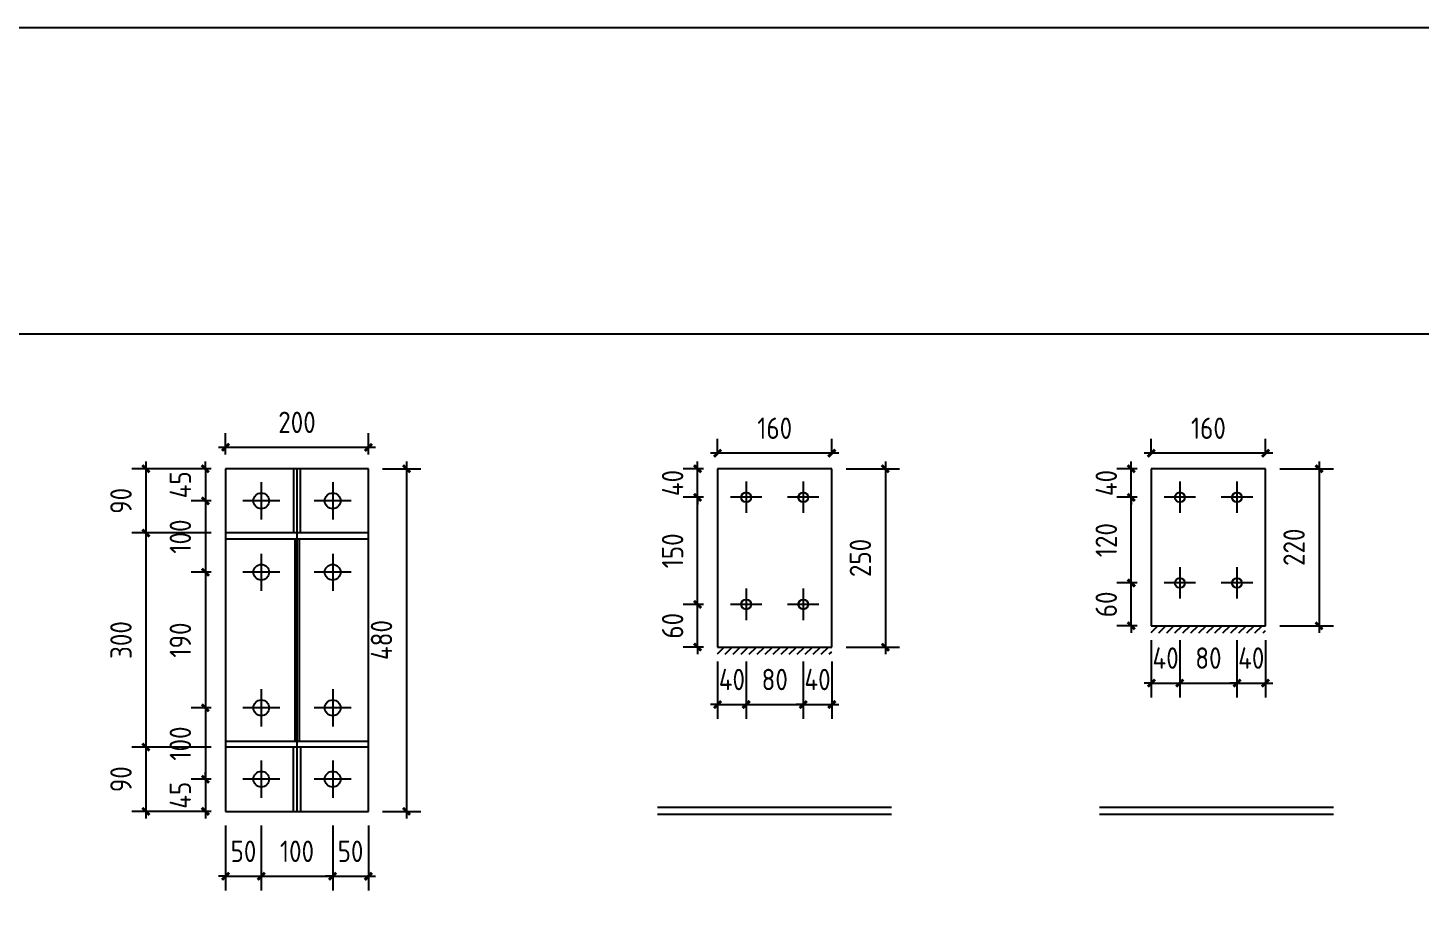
# Model space of a CAD drawing. Extents: x 533809 to 747315, y -17138 to 180511.
# Drawn here: x 567511 to 569461, y 174212 to 175441 of the extents above; entities that cross this region are included whole.
import ezdxf

# ---------------------------------------------------------------- set-up
doc = ezdxf.new("R2010")
doc.units = 0
doc.header["$LTSCALE"] = 1000
doc.header["$MEASUREMENT"] = 0
doc.styles.get("Standard").update_dxf_attribs({"font": 'gbenor.shx', "bigfont": 'gbcbig.shx'})
doc.dimstyles.get("Standard").update_dxf_attribs({"dimscale": 100, "dimtxt": 3.5, "dimasz": 1, "dimexe": 2.5, "dimexo": 3, "dimgap": 1.5, "dimtad": 1, "dimdec": 0, "dimzin": 0, "dimdsep": 46, "dimtxsty": 'Standard', "dimblk": 'ARCHTICK', "dimcen": 0.09, "dimadec": 0, "dimazin": 0, "dimtfac": 1, "dimtdec": 0, "dimtix": 1, "dimtmove": 2, "dimatfit": 3, "dimfxl": 1, "dimtolj": 1, "dimtzin": 0, "dimarcsym": 0})

# ---------------------------------------------------------------- blocks, each defined once
blk = doc.blocks.new('_ArchTick')
at = {"color": 0, "linetype": 'ByBlock', "const_width": 0.4}
blk.add_lwpolyline([(-0.5, -0.5), (0.5, 0.5)], dxfattribs=at)
blk = doc.blocks.new('*D95')
at = {"color": 3, "lineweight": -2}
for p, q in [((567759.5, 174823.2), (567759.5, 174833.2)), ((567767.9, 174823.2), (567739.5, 174823.2)), ((567759.5, 174823.2), (567759.5, 174778.2)), ((567767.9, 174778.2), (567739.5, 174778.2)), ((567759.5, 174778.2), (567759.5, 174768.2))]:
    blk.add_line(p, q, dxfattribs=at)
at = {"layer": 'Defpoints', "color": 0}
for p in [(567787.9, 174823.2), (567759.5, 174778.2), (567787.9, 174778.2)]:
    blk.add_point(p, dxfattribs=at)
at = {"color": 3, "lineweight": -2, "xscale": 10, "yscale": 10, "zscale": 10}
for p, rotation in [((567759.5, 174823.2), 270), ((567759.5, 174778.2), 90)]:
    blk.add_blockref('_ArchTick', p, dxfattribs=dict(at, rotation=rotation))
at = {"color": 0, "insert": (567724.5, 174800.7), "char_height": 30, "attachment_point": 5, "rotation": 90}
blk.add_mtext('\\A1;45', dxfattribs=at)
blk = doc.blocks.new('*D73')
at = {"color": 3, "lineweight": -2}
for p, q in [((567767.9, 174778.2), (567739.5, 174778.2)), ((567759.5, 174788.2), (567759.5, 174668.2)), ((567767.9, 174678.2), (567739.5, 174678.2))]:
    blk.add_line(p, q, dxfattribs=at)
at = {"layer": 'Defpoints', "color": 0}
for p in [(567787.9, 174778.2), (567759.5, 174678.2), (567787.9, 174678.2)]:
    blk.add_point(p, dxfattribs=at)
at = {"color": 3, "lineweight": -2, "xscale": 10, "yscale": 10, "zscale": 10}
for p, rotation in [((567759.5, 174778.2), 90), ((567759.5, 174678.2), 270)]:
    blk.add_blockref('_ArchTick', p, dxfattribs=dict(at, rotation=rotation))
at = {"color": 0, "insert": (567724.5, 174728.2), "char_height": 30, "attachment_point": 5, "rotation": 90}
blk.add_mtext('\\A1;100', dxfattribs=at)
blk = doc.blocks.new('*D74')
at = {"color": 3, "lineweight": -2}
for p, q in [((567767.9, 174678.2), (567739.5, 174678.2)), ((567759.5, 174688.2), (567759.5, 174478.2)), ((567767.9, 174488.2), (567739.5, 174488.2))]:
    blk.add_line(p, q, dxfattribs=at)
at = {"layer": 'Defpoints', "color": 0}
for p in [(567787.9, 174678.2), (567759.5, 174488.2), (567787.9, 174488.2)]:
    blk.add_point(p, dxfattribs=at)
at = {"color": 3, "lineweight": -2, "xscale": 10, "yscale": 10, "zscale": 10}
for p, rotation in [((567759.5, 174678.2), 90), ((567759.5, 174488.2), 270)]:
    blk.add_blockref('_ArchTick', p, dxfattribs=dict(at, rotation=rotation))
at = {"color": 0, "insert": (567724.5, 174583.2), "char_height": 30, "attachment_point": 5, "rotation": 90}
blk.add_mtext('\\A1;190', dxfattribs=at)
blk = doc.blocks.new('*D75')
at = {"color": 3, "lineweight": -2}
for p, q in [((567767.9, 174488.2), (567739.5, 174488.2)), ((567759.5, 174498.2), (567759.5, 174378.2)), ((567767.9, 174388.2), (567739.5, 174388.2))]:
    blk.add_line(p, q, dxfattribs=at)
at = {"layer": 'Defpoints', "color": 0}
for p in [(567787.9, 174488.2), (567759.5, 174388.2), (567787.9, 174388.2)]:
    blk.add_point(p, dxfattribs=at)
at = {"color": 3, "lineweight": -2, "xscale": 10, "yscale": 10, "zscale": 10}
for p, rotation in [((567759.5, 174488.2), 90), ((567759.5, 174388.2), 270)]:
    blk.add_blockref('_ArchTick', p, dxfattribs=dict(at, rotation=rotation))
at = {"color": 0, "insert": (567724.5, 174438.2), "char_height": 30, "attachment_point": 5, "rotation": 90}
blk.add_mtext('\\A1;100', dxfattribs=at)
blk = doc.blocks.new('*D96')
at = {"color": 3, "lineweight": -2}
for p, q in [((567767.9, 174388.2), (567739.5, 174388.2)), ((567759.5, 174388.2), (567759.5, 174398.2)), ((567759.5, 174388.2), (567759.5, 174343.2)), ((567767.9, 174343.2), (567739.5, 174343.2)), ((567759.5, 174343.2), (567759.5, 174333.2))]:
    blk.add_line(p, q, dxfattribs=at)
at = {"layer": 'Defpoints', "color": 0}
for p in [(567787.9, 174388.2), (567759.5, 174343.2), (567787.9, 174343.2)]:
    blk.add_point(p, dxfattribs=at)
at = {"color": 3, "lineweight": -2, "xscale": 10, "yscale": 10, "zscale": 10}
for p, rotation in [((567759.5, 174388.2), 270), ((567759.5, 174343.2), 90)]:
    blk.add_blockref('_ArchTick', p, dxfattribs=dict(at, rotation=rotation))
at = {"color": 0, "insert": (567724.5, 174365.7), "char_height": 30, "attachment_point": 5, "rotation": 90}
blk.add_mtext('\\A1;45', dxfattribs=at)
blk = doc.blocks.new('*D76')
at = {"color": 3, "lineweight": -2}
for p, q in [((567787.9, 174323.2), (567787.9, 174232.2)), ((567837.9, 174323.2), (567837.9, 174232.2)), ((567787.9, 174252.2), (567777.9, 174252.2)), ((567787.9, 174252.2), (567837.9, 174252.2)), ((567837.9, 174252.2), (567847.9, 174252.2))]:
    blk.add_line(p, q, dxfattribs=at)
at = {"layer": 'Defpoints', "color": 0}
for p in [(567787.9, 174343.2), (567837.9, 174343.2), (567837.9, 174252.2)]:
    blk.add_point(p, dxfattribs=at)
at = {"color": 3, "lineweight": -2, "xscale": 10, "yscale": 10, "zscale": 10}
blk.add_blockref('_ArchTick', (567787.9, 174252.2), dxfattribs=at)
at = {"color": 3, "lineweight": -2, "xscale": 10, "yscale": 10, "zscale": 10, "rotation": 180}
blk.add_blockref('_ArchTick', (567837.9, 174252.2), dxfattribs=at)
at = {"color": 0, "insert": (567812.9, 174287.2), "char_height": 30, "attachment_point": 5}
blk.add_mtext('\\A1;50', dxfattribs=at)
blk = doc.blocks.new('*D77')
at = {"color": 3, "lineweight": -2}
for p, q in [((567837.9, 174323.2), (567837.9, 174232.2)), ((567937.9, 174323.2), (567937.9, 174232.2)), ((567827.9, 174252.2), (567947.9, 174252.2))]:
    blk.add_line(p, q, dxfattribs=at)
at = {"layer": 'Defpoints', "color": 0}
for p in [(567837.9, 174343.2), (567937.9, 174343.2), (567937.9, 174252.2)]:
    blk.add_point(p, dxfattribs=at)
at = {"color": 3, "lineweight": -2, "xscale": 10, "yscale": 10, "zscale": 10, "rotation": 180}
blk.add_blockref('_ArchTick', (567837.9, 174252.2), dxfattribs=at)
at = {"color": 3, "lineweight": -2, "xscale": 10, "yscale": 10, "zscale": 10}
blk.add_blockref('_ArchTick', (567937.9, 174252.2), dxfattribs=at)
at = {"color": 0, "insert": (567887.9, 174287.2), "char_height": 30, "attachment_point": 5}
blk.add_mtext('\\A1;100', dxfattribs=at)
blk = doc.blocks.new('*D97')
at = {"color": 3, "lineweight": -2}
for p, q in [((567937.9, 174323.2), (567937.9, 174232.2)), ((567987.9, 174323.2), (567987.9, 174232.2)), ((567937.9, 174252.2), (567927.9, 174252.2)), ((567937.9, 174252.2), (567987.9, 174252.2)), ((567987.9, 174252.2), (567997.9, 174252.2))]:
    blk.add_line(p, q, dxfattribs=at)
at = {"layer": 'Defpoints', "color": 0}
for p in [(567937.9, 174343.2), (567987.9, 174343.2), (567987.9, 174252.2)]:
    blk.add_point(p, dxfattribs=at)
at = {"color": 3, "lineweight": -2, "xscale": 10, "yscale": 10, "zscale": 10}
blk.add_blockref('_ArchTick', (567937.9, 174252.2), dxfattribs=at)
at = {"color": 3, "lineweight": -2, "xscale": 10, "yscale": 10, "zscale": 10, "rotation": 180}
blk.add_blockref('_ArchTick', (567987.9, 174252.2), dxfattribs=at)
at = {"color": 0, "insert": (567962.9, 174287.2), "char_height": 30, "attachment_point": 5}
blk.add_mtext('\\A1;50', dxfattribs=at)
blk = doc.blocks.new('*D98')
at = {"color": 3, "lineweight": -2}
for p, q in [((567676.3, 174833.2), (567676.3, 174723.2)), ((567767.9, 174823.2), (567656.3, 174823.2)), ((567767.9, 174733.2), (567656.3, 174733.2))]:
    blk.add_line(p, q, dxfattribs=at)
at = {"layer": 'Defpoints', "color": 0}
for p in [(567787.9, 174823.2), (567676.3, 174733.2), (567787.9, 174733.2)]:
    blk.add_point(p, dxfattribs=at)
at = {"color": 3, "lineweight": -2, "xscale": 10, "yscale": 10, "zscale": 10}
for p, rotation in [((567676.3, 174823.2), 90), ((567676.3, 174733.2), 270)]:
    blk.add_blockref('_ArchTick', p, dxfattribs=dict(at, rotation=rotation))
at = {"color": 0, "insert": (567641.3, 174778.2), "char_height": 30, "attachment_point": 5, "rotation": 90}
blk.add_mtext('\\A1;90', dxfattribs=at)
blk = doc.blocks.new('*D99')
at = {"color": 3, "lineweight": -2}
for p, q in [((567767.9, 174733.2), (567656.3, 174733.2)), ((567676.3, 174743.2), (567676.3, 174423.2)), ((567767.9, 174433.2), (567656.3, 174433.2))]:
    blk.add_line(p, q, dxfattribs=at)
at = {"layer": 'Defpoints', "color": 0}
for p in [(567787.9, 174733.2), (567676.3, 174433.2), (567787.9, 174433.2)]:
    blk.add_point(p, dxfattribs=at)
at = {"color": 3, "lineweight": -2, "xscale": 10, "yscale": 10, "zscale": 10}
for p, rotation in [((567676.3, 174733.2), 90), ((567676.3, 174433.2), 270)]:
    blk.add_blockref('_ArchTick', p, dxfattribs=dict(at, rotation=rotation))
at = {"color": 0, "insert": (567641.3, 174583.2), "char_height": 30, "attachment_point": 5, "rotation": 90}
blk.add_mtext('\\A1;300', dxfattribs=at)
blk = doc.blocks.new('*D100')
at = {"color": 3, "lineweight": -2}
for p, q in [((567676.3, 174443.2), (567676.3, 174333.2)), ((567767.9, 174433.2), (567656.3, 174433.2)), ((567767.9, 174343.2), (567656.3, 174343.2))]:
    blk.add_line(p, q, dxfattribs=at)
at = {"layer": 'Defpoints', "color": 0}
for p in [(567787.9, 174433.2), (567676.3, 174343.2), (567787.9, 174343.2)]:
    blk.add_point(p, dxfattribs=at)
at = {"color": 3, "lineweight": -2, "xscale": 10, "yscale": 10, "zscale": 10}
for p, rotation in [((567676.3, 174433.2), 90), ((567676.3, 174343.2), 270)]:
    blk.add_blockref('_ArchTick', p, dxfattribs=dict(at, rotation=rotation))
at = {"color": 0, "insert": (567641.3, 174388.2), "char_height": 30, "attachment_point": 5, "rotation": 90}
blk.add_mtext('\\A1;90', dxfattribs=at)
blk = doc.blocks.new('*D101')
at = {"color": 3, "lineweight": -2}
for p, q in [((568041.3, 174833.2), (568041.3, 174333.2)), ((568007.9, 174823.2), (568061.3, 174823.2)), ((568007.9, 174343.2), (568061.3, 174343.2))]:
    blk.add_line(p, q, dxfattribs=at)
at = {"layer": 'Defpoints', "color": 0}
for p in [(567987.9, 174823.2), (567987.9, 174343.2), (568041.3, 174343.2)]:
    blk.add_point(p, dxfattribs=at)
at = {"color": 3, "lineweight": -2, "xscale": 10, "yscale": 10, "zscale": 10}
for p, rotation in [((568041.3, 174823.2), 90), ((568041.3, 174343.2), 270)]:
    blk.add_blockref('_ArchTick', p, dxfattribs=dict(at, rotation=rotation))
at = {"color": 0, "insert": (568006.3, 174583.2), "char_height": 30, "attachment_point": 5, "rotation": 90}
blk.add_mtext('\\A1;480', dxfattribs=at)
blk = doc.blocks.new('*D102')
at = {"color": 3, "lineweight": -2}
for p, q in [((567787.9, 174843.2), (567787.9, 174873.2)), ((567987.9, 174843.2), (567987.9, 174873.2)), ((567997.9, 174853.2), (567777.9, 174853.2))]:
    blk.add_line(p, q, dxfattribs=at)
at = {"layer": 'Defpoints', "color": 0}
for p in [(567787.9, 174853.2), (567787.9, 174823.2), (567987.9, 174823.2)]:
    blk.add_point(p, dxfattribs=at)
at = {"color": 3, "lineweight": -2, "xscale": 10, "yscale": 10, "zscale": 10, "rotation": 180}
blk.add_blockref('_ArchTick', (567787.9, 174853.2), dxfattribs=at)
at = {"color": 3, "lineweight": -2, "xscale": 10, "yscale": 10, "zscale": 10}
blk.add_blockref('_ArchTick', (567987.9, 174853.2), dxfattribs=at)
at = {"color": 0, "insert": (567887.9, 174888.2), "char_height": 30, "attachment_point": 5}
blk.add_mtext('\\A1;200', dxfattribs=at)
blk = doc.blocks.new('*D149')
at = {"color": 3, "lineweight": -2}
for p, q in [((568477.2, 174553.2), (568477.2, 174472.9)), ((568517.2, 174553.2), (568517.2, 174472.9)), ((568477.2, 174492.9), (568467.2, 174492.9)), ((568477.2, 174492.9), (568517.2, 174492.9)), ((568517.2, 174492.9), (568527.2, 174492.9))]:
    blk.add_line(p, q, dxfattribs=at)
at = {"layer": 'Defpoints', "color": 0}
for p in [(568477.2, 174573.2), (568517.2, 174573.2), (568517.2, 174492.9)]:
    blk.add_point(p, dxfattribs=at)
at = {"color": 3, "lineweight": -2, "xscale": 10, "yscale": 10, "zscale": 10}
blk.add_blockref('_ArchTick', (568477.2, 174492.9), dxfattribs=at)
at = {"color": 3, "lineweight": -2, "xscale": 10, "yscale": 10, "zscale": 10, "rotation": 180}
blk.add_blockref('_ArchTick', (568517.2, 174492.9), dxfattribs=at)
at = {"color": 0, "insert": (568497.2, 174527.9), "char_height": 30, "attachment_point": 5}
blk.add_mtext('\\A1;40', dxfattribs=at)
blk = doc.blocks.new('*D144')
at = {"color": 3, "lineweight": -2}
for p, q in [((568517.2, 174553.2), (568517.2, 174472.9)), ((568597.2, 174553.2), (568597.2, 174472.9)), ((568507.2, 174492.9), (568607.2, 174492.9))]:
    blk.add_line(p, q, dxfattribs=at)
at = {"layer": 'Defpoints', "color": 0}
for p in [(568517.2, 174573.2), (568597.2, 174573.2), (568597.2, 174492.9)]:
    blk.add_point(p, dxfattribs=at)
at = {"color": 3, "lineweight": -2, "xscale": 10, "yscale": 10, "zscale": 10, "rotation": 180}
blk.add_blockref('_ArchTick', (568517.2, 174492.9), dxfattribs=at)
at = {"color": 3, "lineweight": -2, "xscale": 10, "yscale": 10, "zscale": 10}
blk.add_blockref('_ArchTick', (568597.2, 174492.9), dxfattribs=at)
at = {"color": 0, "insert": (568557.2, 174527.9), "char_height": 30, "attachment_point": 5}
blk.add_mtext('\\A1;80', dxfattribs=at)
blk = doc.blocks.new('*D145')
at = {"color": 3, "lineweight": -2}
for p, q in [((568597.2, 174553.2), (568597.2, 174472.9)), ((568637.2, 174553.2), (568637.2, 174472.9)), ((568597.2, 174492.9), (568587.2, 174492.9)), ((568597.2, 174492.9), (568637.2, 174492.9)), ((568637.2, 174492.9), (568647.2, 174492.9))]:
    blk.add_line(p, q, dxfattribs=at)
at = {"layer": 'Defpoints', "color": 0}
for p in [(568597.2, 174573.2), (568637.2, 174573.2), (568637.2, 174492.9)]:
    blk.add_point(p, dxfattribs=at)
at = {"color": 3, "lineweight": -2, "xscale": 10, "yscale": 10, "zscale": 10}
blk.add_blockref('_ArchTick', (568597.2, 174492.9), dxfattribs=at)
at = {"color": 3, "lineweight": -2, "xscale": 10, "yscale": 10, "zscale": 10, "rotation": 180}
blk.add_blockref('_ArchTick', (568637.2, 174492.9), dxfattribs=at)
at = {"color": 0, "insert": (568617.2, 174527.9), "char_height": 30, "attachment_point": 5}
blk.add_mtext('\\A1;40', dxfattribs=at)
blk = doc.blocks.new('*D146')
at = {"color": 3, "lineweight": -2}
for p, q in [((568449.1, 174633.2), (568449.1, 174643.2)), ((568457.2, 174633.2), (568429.1, 174633.2)), ((568449.1, 174573.2), (568449.1, 174633.2)), ((568457.2, 174573.2), (568429.1, 174573.2)), ((568449.1, 174573.2), (568449.1, 174563.2))]:
    blk.add_line(p, q, dxfattribs=at)
at = {"layer": 'Defpoints', "color": 0}
for p in [(568449.1, 174633.2), (568477.2, 174633.2), (568477.2, 174573.2)]:
    blk.add_point(p, dxfattribs=at)
at = {"color": 3, "lineweight": -2, "xscale": 10, "yscale": 10, "zscale": 10}
for p, rotation in [((568449.1, 174633.2), 270), ((568449.1, 174573.2), 90)]:
    blk.add_blockref('_ArchTick', p, dxfattribs=dict(at, rotation=rotation))
at = {"color": 0, "insert": (568414.1, 174603.2), "char_height": 30, "attachment_point": 5, "rotation": 90}
blk.add_mtext('\\A1;60', dxfattribs=at)
blk = doc.blocks.new('*D147')
at = {"color": 3, "lineweight": -2}
for p, q in [((568449.1, 174623.2), (568449.1, 174793.2)), ((568457.2, 174783.2), (568429.1, 174783.2)), ((568457.2, 174633.2), (568429.1, 174633.2))]:
    blk.add_line(p, q, dxfattribs=at)
at = {"layer": 'Defpoints', "color": 0}
for p in [(568449.1, 174783.2), (568477.2, 174783.2), (568477.2, 174633.2)]:
    blk.add_point(p, dxfattribs=at)
at = {"color": 3, "lineweight": -2, "xscale": 10, "yscale": 10, "zscale": 10}
for p, rotation in [((568449.1, 174783.2), 90), ((568449.1, 174633.2), 270)]:
    blk.add_blockref('_ArchTick', p, dxfattribs=dict(at, rotation=rotation))
at = {"color": 0, "insert": (568414.1, 174708.2), "char_height": 30, "attachment_point": 5, "rotation": 90}
blk.add_mtext('\\A1;150', dxfattribs=at)
blk = doc.blocks.new('*D150')
at = {"color": 3, "lineweight": -2}
for p, q in [((568449.1, 174823.2), (568449.1, 174833.2)), ((568457.2, 174823.2), (568429.1, 174823.2)), ((568449.1, 174783.2), (568449.1, 174823.2)), ((568457.2, 174783.2), (568429.1, 174783.2)), ((568449.1, 174783.2), (568449.1, 174773.2))]:
    blk.add_line(p, q, dxfattribs=at)
at = {"layer": 'Defpoints', "color": 0}
for p in [(568449.1, 174823.2), (568477.2, 174823.2), (568477.2, 174783.2)]:
    blk.add_point(p, dxfattribs=at)
at = {"color": 3, "lineweight": -2, "xscale": 10, "yscale": 10, "zscale": 10}
for p, rotation in [((568449.1, 174823.2), 270), ((568449.1, 174783.2), 90)]:
    blk.add_blockref('_ArchTick', p, dxfattribs=dict(at, rotation=rotation))
at = {"color": 0, "insert": (568414.1, 174803.2), "char_height": 30, "attachment_point": 5, "rotation": 90}
blk.add_mtext('\\A1;40', dxfattribs=at)
blk = doc.blocks.new('*D151')
at = {"color": 3, "lineweight": -2}
for p, q in [((568477.2, 174843.2), (568477.2, 174865)), ((568637.2, 174843.2), (568637.2, 174865)), ((568647.2, 174845), (568467.2, 174845))]:
    blk.add_line(p, q, dxfattribs=at)
at = {"layer": 'Defpoints', "color": 0}
for p in [(568477.2, 174845), (568477.2, 174823.2), (568637.2, 174823.2)]:
    blk.add_point(p, dxfattribs=at)
at = {"color": 3, "lineweight": -2, "xscale": 10, "yscale": 10, "zscale": 10, "rotation": 180}
blk.add_blockref('_ArchTick', (568477.2, 174845), dxfattribs=at)
at = {"color": 3, "lineweight": -2, "xscale": 10, "yscale": 10, "zscale": 10}
blk.add_blockref('_ArchTick', (568637.2, 174845), dxfattribs=at)
at = {"color": 0, "insert": (568557.2, 174880), "char_height": 30, "attachment_point": 5}
blk.add_mtext('\\A1;160', dxfattribs=at)
blk = doc.blocks.new('*D148')
at = {"color": 3, "lineweight": -2}
for p, q in [((568712.2, 174833.2), (568712.2, 174563.2)), ((568657.2, 174823.2), (568732.2, 174823.2)), ((568657.2, 174573.2), (568732.2, 174573.2))]:
    blk.add_line(p, q, dxfattribs=at)
at = {"layer": 'Defpoints', "color": 0}
for p in [(568637.2, 174823.2), (568637.2, 174573.2), (568712.2, 174573.2)]:
    blk.add_point(p, dxfattribs=at)
at = {"color": 3, "lineweight": -2, "xscale": 10, "yscale": 10, "zscale": 10}
for p, rotation in [((568712.2, 174823.2), 90), ((568712.2, 174573.2), 270)]:
    blk.add_blockref('_ArchTick', p, dxfattribs=dict(at, rotation=rotation))
at = {"color": 0, "insert": (568677.2, 174698.2), "char_height": 30, "attachment_point": 5, "rotation": 90}
blk.add_mtext('\\A1;250', dxfattribs=at)
blk = doc.blocks.new('*D157')
at = {"color": 3, "lineweight": -2}
for p, q in [((569084.8, 174583.2), (569084.8, 174502.9)), ((569124.8, 174583.2), (569124.8, 174502.9)), ((569084.8, 174522.9), (569074.8, 174522.9)), ((569084.8, 174522.9), (569124.8, 174522.9)), ((569124.8, 174522.9), (569134.8, 174522.9))]:
    blk.add_line(p, q, dxfattribs=at)
at = {"layer": 'Defpoints', "color": 0}
for p in [(569084.8, 174603.2), (569124.8, 174603.2), (569124.8, 174522.9)]:
    blk.add_point(p, dxfattribs=at)
at = {"color": 3, "lineweight": -2, "xscale": 10, "yscale": 10, "zscale": 10}
blk.add_blockref('_ArchTick', (569084.8, 174522.9), dxfattribs=at)
at = {"color": 3, "lineweight": -2, "xscale": 10, "yscale": 10, "zscale": 10, "rotation": 180}
blk.add_blockref('_ArchTick', (569124.8, 174522.9), dxfattribs=at)
at = {"color": 0, "insert": (569104.8, 174557.9), "char_height": 30, "attachment_point": 5}
blk.add_mtext('\\A1;40', dxfattribs=at)
blk = doc.blocks.new('*D152')
at = {"color": 3, "lineweight": -2}
for p, q in [((569124.8, 174583.2), (569124.8, 174502.9)), ((569204.8, 174583.2), (569204.8, 174502.9)), ((569114.8, 174522.9), (569214.8, 174522.9))]:
    blk.add_line(p, q, dxfattribs=at)
at = {"layer": 'Defpoints', "color": 0}
for p in [(569124.8, 174603.2), (569204.8, 174603.2), (569204.8, 174522.9)]:
    blk.add_point(p, dxfattribs=at)
at = {"color": 3, "lineweight": -2, "xscale": 10, "yscale": 10, "zscale": 10, "rotation": 180}
blk.add_blockref('_ArchTick', (569124.8, 174522.9), dxfattribs=at)
at = {"color": 3, "lineweight": -2, "xscale": 10, "yscale": 10, "zscale": 10}
blk.add_blockref('_ArchTick', (569204.8, 174522.9), dxfattribs=at)
at = {"color": 0, "insert": (569164.8, 174557.9), "char_height": 30, "attachment_point": 5}
blk.add_mtext('\\A1;80', dxfattribs=at)
blk = doc.blocks.new('*D153')
at = {"color": 3, "lineweight": -2}
for p, q in [((569204.8, 174583.2), (569204.8, 174502.9)), ((569244.8, 174583.2), (569244.8, 174502.9)), ((569204.8, 174522.9), (569194.8, 174522.9)), ((569204.8, 174522.9), (569244.8, 174522.9)), ((569244.8, 174522.9), (569254.8, 174522.9))]:
    blk.add_line(p, q, dxfattribs=at)
at = {"layer": 'Defpoints', "color": 0}
for p in [(569204.8, 174603.2), (569244.8, 174603.2), (569244.8, 174522.9)]:
    blk.add_point(p, dxfattribs=at)
at = {"color": 3, "lineweight": -2, "xscale": 10, "yscale": 10, "zscale": 10}
blk.add_blockref('_ArchTick', (569204.8, 174522.9), dxfattribs=at)
at = {"color": 3, "lineweight": -2, "xscale": 10, "yscale": 10, "zscale": 10, "rotation": 180}
blk.add_blockref('_ArchTick', (569244.8, 174522.9), dxfattribs=at)
at = {"color": 0, "insert": (569224.8, 174557.9), "char_height": 30, "attachment_point": 5}
blk.add_mtext('\\A1;40', dxfattribs=at)
blk = doc.blocks.new('*D154')
at = {"color": 3, "lineweight": -2}
for p, q in [((569064.8, 174663.2), (569036.7, 174663.2)), ((569056.7, 174663.2), (569056.7, 174673.2)), ((569056.7, 174603.2), (569056.7, 174663.2)), ((569064.8, 174603.2), (569036.7, 174603.2)), ((569056.7, 174603.2), (569056.7, 174593.2))]:
    blk.add_line(p, q, dxfattribs=at)
at = {"layer": 'Defpoints', "color": 0}
for p in [(569056.7, 174663.2), (569084.8, 174663.2), (569084.8, 174603.2)]:
    blk.add_point(p, dxfattribs=at)
at = {"color": 3, "lineweight": -2, "xscale": 10, "yscale": 10, "zscale": 10}
for p, rotation in [((569056.7, 174663.2), 270), ((569056.7, 174603.2), 90)]:
    blk.add_blockref('_ArchTick', p, dxfattribs=dict(at, rotation=rotation))
at = {"color": 0, "insert": (569021.7, 174633.2), "char_height": 30, "attachment_point": 5, "rotation": 90}
blk.add_mtext('\\A1;60', dxfattribs=at)
blk = doc.blocks.new('*D155')
at = {"color": 3, "lineweight": -2}
for p, q in [((569056.7, 174653.2), (569056.7, 174793.2)), ((569064.8, 174783.2), (569036.7, 174783.2)), ((569064.8, 174663.2), (569036.7, 174663.2))]:
    blk.add_line(p, q, dxfattribs=at)
at = {"layer": 'Defpoints', "color": 0}
for p in [(569056.7, 174783.2), (569084.8, 174783.2), (569084.8, 174663.2)]:
    blk.add_point(p, dxfattribs=at)
at = {"color": 3, "lineweight": -2, "xscale": 10, "yscale": 10, "zscale": 10}
for p, rotation in [((569056.7, 174783.2), 90), ((569056.7, 174663.2), 270)]:
    blk.add_blockref('_ArchTick', p, dxfattribs=dict(at, rotation=rotation))
at = {"color": 0, "insert": (569021.7, 174723.2), "char_height": 30, "attachment_point": 5, "rotation": 90}
blk.add_mtext('\\A1;120', dxfattribs=at)
blk = doc.blocks.new('*D158')
at = {"color": 3, "lineweight": -2}
for p, q in [((569056.7, 174823.2), (569056.7, 174833.2)), ((569064.8, 174823.2), (569036.7, 174823.2)), ((569056.7, 174783.2), (569056.7, 174823.2)), ((569064.8, 174783.2), (569036.7, 174783.2)), ((569056.7, 174783.2), (569056.7, 174773.2))]:
    blk.add_line(p, q, dxfattribs=at)
at = {"layer": 'Defpoints', "color": 0}
for p in [(569056.7, 174823.2), (569084.8, 174823.2), (569084.8, 174783.2)]:
    blk.add_point(p, dxfattribs=at)
at = {"color": 3, "lineweight": -2, "xscale": 10, "yscale": 10, "zscale": 10}
for p, rotation in [((569056.7, 174823.2), 270), ((569056.7, 174783.2), 90)]:
    blk.add_blockref('_ArchTick', p, dxfattribs=dict(at, rotation=rotation))
at = {"color": 0, "insert": (569021.7, 174803.2), "char_height": 30, "attachment_point": 5, "rotation": 90}
blk.add_mtext('\\A1;40', dxfattribs=at)
blk = doc.blocks.new('*D159')
at = {"color": 3, "lineweight": -2}
for p, q in [((569084.8, 174843.2), (569084.8, 174865)), ((569244.8, 174843.2), (569244.8, 174865)), ((569254.8, 174845), (569074.8, 174845))]:
    blk.add_line(p, q, dxfattribs=at)
at = {"layer": 'Defpoints', "color": 0}
for p in [(569084.8, 174845), (569084.8, 174823.2), (569244.8, 174823.2)]:
    blk.add_point(p, dxfattribs=at)
at = {"color": 3, "lineweight": -2, "xscale": 10, "yscale": 10, "zscale": 10, "rotation": 180}
blk.add_blockref('_ArchTick', (569084.8, 174845), dxfattribs=at)
at = {"color": 3, "lineweight": -2, "xscale": 10, "yscale": 10, "zscale": 10}
blk.add_blockref('_ArchTick', (569244.8, 174845), dxfattribs=at)
at = {"color": 0, "insert": (569164.8, 174880), "char_height": 30, "attachment_point": 5}
blk.add_mtext('\\A1;160', dxfattribs=at)
blk = doc.blocks.new('*D156')
at = {"color": 3, "lineweight": -2}
for p, q in [((569319.8, 174833.2), (569319.8, 174593.2)), ((569264.8, 174823.2), (569339.8, 174823.2)), ((569264.8, 174603.2), (569339.8, 174603.2))]:
    blk.add_line(p, q, dxfattribs=at)
at = {"layer": 'Defpoints', "color": 0}
for p in [(569244.8, 174823.2), (569244.8, 174603.2), (569319.8, 174603.2)]:
    blk.add_point(p, dxfattribs=at)
at = {"color": 3, "lineweight": -2, "xscale": 10, "yscale": 10, "zscale": 10}
for p, rotation in [((569319.8, 174823.2), 90), ((569319.8, 174603.2), 270)]:
    blk.add_blockref('_ArchTick', p, dxfattribs=dict(at, rotation=rotation))
at = {"color": 0, "insert": (569284.8, 174713.2), "char_height": 30, "attachment_point": 5, "rotation": 90}
blk.add_mtext('\\A1;220', dxfattribs=at)

msp = doc.modelspace()

# ---------------------------------------------------------------- hatches: boundary and pattern name
h = msp.add_hatch()
h.set_pattern_fill('ANSI31', color=256, scale=5, style=0)
h.set_pattern_definition([(45, (327792.392, 76951.899), (-5.61266008, 5.61266008), [])])
h.paths.add_polyline_path([(569244.8, 174603.2), (569239.6, 174603.2), (569244.8, 174596.5)], flags=17)
h.paths.add_polyline_path([(569239.6, 174603.2), (569084.8, 174603.2), (569084.8, 174593.2), (569244.8, 174593.2), (569244.8, 174596.5)])
h = msp.add_hatch()
h.set_pattern_fill('ANSI31', color=256, scale=5, style=0)
h.set_pattern_definition([(45, (327184.816, 76921.899), (-5.61266008, 5.61266008), [])])
h.paths.add_polyline_path([(568637.2, 174573.2), (568632, 174573.2), (568637.2, 174566.5)], flags=17)
h.paths.add_polyline_path([(568632, 174573.2), (568477.2, 174573.2), (568477.2, 174563.2), (568637.2, 174563.2), (568637.2, 174566.5)])

# ---------------------------------------------------------------- linework, layer by layer
for p, q in [((567787.9, 174823.2), (567787.9, 174343.2)), ((567987.9, 174823.2), (567787.9, 174823.2)), ((567987.9, 174343.2), (567987.9, 174823.2)), ((568477.2, 174823.2), (568477.2, 174573.2)), ((568637.2, 174823.2), (568477.2, 174823.2)), ((568637.2, 174573.2), (568637.2, 174823.2)), ((569084.8, 174823.2), (569084.8, 174603.2)), ((569244.8, 174823.2), (569084.8, 174823.2)), ((569244.8, 174603.2), (569244.8, 174823.2)), ((567837.9, 174804.2), (567837.9, 174752.2)), ((567937.9, 174804.2), (567937.9, 174752.2)), ((568517.2, 174805.2), (568517.2, 174761.2)), ((568597.2, 174805.2), (568597.2, 174761.2)), ((569124.8, 174805.2), (569124.8, 174761.2)), ((569204.8, 174805.2), (569204.8, 174761.2)), ((567863.9, 174778.2), (567811.9, 174778.2)), ((567963.9, 174778.2), (567911.9, 174778.2)), ((568539.2, 174783.2), (568495.2, 174783.2)), ((568619.2, 174783.2), (568575.2, 174783.2)), ((569146.8, 174783.2), (569102.8, 174783.2)), ((569226.8, 174783.2), (569182.8, 174783.2)), ((567787.9, 174733.2), (567787.9, 174725.2)), ((567837.9, 174704.2), (567837.9, 174652.2)), ((567937.9, 174704.2), (567937.9, 174652.2)), ((567863.9, 174678.2), (567811.9, 174678.2)), ((567963.9, 174678.2), (567911.9, 174678.2)), ((569124.8, 174685.2), (569124.8, 174641.2)), ((569204.8, 174685.2), (569204.8, 174641.2)), ((568517.2, 174655.2), (568517.2, 174611.2)), ((568597.2, 174655.2), (568597.2, 174611.2)), ((569146.8, 174663.2), (569102.8, 174663.2)), ((569226.8, 174663.2), (569182.8, 174663.2)), ((568539.2, 174633.2), (568495.2, 174633.2)), ((568619.2, 174633.2), (568575.2, 174633.2)), ((569084.8, 174603.2), (569244.8, 174603.2)), ((568477.2, 174573.2), (568637.2, 174573.2)), ((567837.9, 174514.2), (567837.9, 174462.2)), ((567937.9, 174514.2), (567937.9, 174462.2)), ((567863.9, 174488.2), (567811.9, 174488.2)), ((567963.9, 174488.2), (567911.9, 174488.2)), ((567837.9, 174414.2), (567837.9, 174362.2)), ((567937.9, 174414.2), (567937.9, 174362.2)), ((567863.9, 174388.2), (567811.9, 174388.2)), ((567963.9, 174388.2), (567911.9, 174388.2)), ((567787.9, 174343.2), (567987.9, 174343.2)), ((568392.9, 174349.2), (568720.6, 174349.2)), ((569012.4, 174349.2), (569340.2, 174349.2)), ((568392.9, 174339.2), (568720.6, 174339.2)), ((569012.4, 174339.2), (569340.2, 174339.2))]:
    msp.add_line(p, q)
at = {"color": 2}
for p, q in [((567882.9, 174823.2), (567882.9, 174733.2)), ((567892.9, 174733.2), (567892.9, 174823.2)), ((567882.9, 174343.2), (567882.9, 174433.2)), ((567892.9, 174433.2), (567892.9, 174343.2))]:
    msp.add_line(p, q, dxfattribs=at)
at = {"color": 1}
msp.add_line((567887.9, 174823.2), (567887.9, 174343.2), dxfattribs=at)
at = {"color": 4}
for p, q in [((567987.9, 174733.2), (567787.9, 174733.2)), ((567787.9, 174725.2), (567987.9, 174725.2)), ((567884.9, 174725.2), (567884.9, 174441.2)), ((567890.9, 174725.2), (567890.9, 174441.2)), ((567987.9, 174441.2), (567787.9, 174441.2)), ((567987.9, 174433.2), (567787.9, 174433.2))]:
    msp.add_line(p, q, dxfattribs=at)
for points in [[(566139.1, 175012.3), (570594.1, 175012.3), (570594.1, 175440.9), (566139.1, 175440.9)], [(566139.1, 175012.3), (570594.1, 175012.3), (570594.1, 171862.3), (566139.1, 171862.3)]]:
    msp.add_lwpolyline(points, close=True)
for centre, radius in [((567837.9, 174778.2), 11), ((567937.9, 174778.2), 11), ((568517.2, 174783.2), 7), ((568597.2, 174783.2), 7), ((569124.8, 174783.2), 7), ((569204.8, 174783.2), 7), ((567837.9, 174678.2), 11), ((567937.9, 174678.2), 11), ((569124.8, 174663.2), 7), ((569204.8, 174663.2), 7), ((568517.2, 174633.2), 7), ((568597.2, 174633.2), 7), ((567837.9, 174488.2), 11), ((567937.9, 174488.2), 11), ((567837.9, 174388.2), 11), ((567937.9, 174388.2), 11)]:
    msp.add_circle(centre, radius)

# ---------------------------------------------------------------- dimensions: what is measured, and where the dimension line sits
for p1, p2, distance, picture, middle in [((567987.9, 174823.2), (567787.9, 174823.2), -30, '*D102', (567887.9, 174888.2)), ((568637.2, 174823.2), (568477.2, 174823.2), -21.8, '*D151', (568557.2, 174880)), ((569244.8, 174823.2), (569084.8, 174823.2), -21.8, '*D159', (569164.8, 174880)), ((567987.9, 174823.2), (567987.9, 174343.2), 53.3, '*D101', (568006.3, 174583.2)), ((568637.2, 174823.2), (568637.2, 174573.2), 75, '*D148', (568677.2, 174698.2)), ((569244.8, 174823.2), (569244.8, 174603.2), 75, '*D156', (569284.8, 174713.2))]:
    dim = msp.add_aligned_dim(p1=p1, p2=p2, distance=distance, dimstyle='Standard', override={"dimtxt": 0.3, "dimasz": 0.1, "dimexe": 0.2, "dimexo": 0.2, "dimgap": 0.2, "dimdle": 0.1, "dimclrd": 3, "dimclre": 3})
    dim.commit()
    dim.dimension.update_dxf_attribs({"geometry": picture, "text_midpoint": middle})
for base, p1, p2, picture, middle in [((567676.3, 174733.2), (567787.9, 174823.2), (567787.9, 174733.2), '*D98', (567641.3, 174778.2)), ((567759.5, 174778.2), (567787.9, 174823.2), (567787.9, 174778.2), '*D95', (567724.5, 174800.7)), ((568449.1, 174823.2), (568477.2, 174783.2), (568477.2, 174823.2), '*D150', (568414.1, 174803.2)), ((569056.7, 174823.2), (569084.8, 174783.2), (569084.8, 174823.2), '*D158', (569021.7, 174803.2)), ((568449.1, 174783.2), (568477.2, 174633.2), (568477.2, 174783.2), '*D147', (568414.1, 174708.2)), ((569056.7, 174783.2), (569084.8, 174663.2), (569084.8, 174783.2), '*D155', (569021.7, 174723.2)), ((567759.5, 174678.2), (567787.9, 174778.2), (567787.9, 174678.2), '*D73', (567724.5, 174728.2)), ((567676.3, 174433.2), (567787.9, 174733.2), (567787.9, 174433.2), '*D99', (567641.3, 174583.2)), ((567759.5, 174488.2), (567787.9, 174678.2), (567787.9, 174488.2), '*D74', (567724.5, 174583.2)), ((569056.7, 174663.2), (569084.8, 174603.2), (569084.8, 174663.2), '*D154', (569021.7, 174633.2)), ((568449.1, 174633.2), (568477.2, 174573.2), (568477.2, 174633.2), '*D146', (568414.1, 174603.2)), ((567759.5, 174388.2), (567787.9, 174488.2), (567787.9, 174388.2), '*D75', (567724.5, 174438.2)), ((567676.3, 174343.2), (567787.9, 174433.2), (567787.9, 174343.2), '*D100', (567641.3, 174388.2)), ((567759.5, 174343.2), (567787.9, 174388.2), (567787.9, 174343.2), '*D96', (567724.5, 174365.7))]:
    dim = msp.add_linear_dim(base=base, p1=p1, p2=p2, angle=90, dimstyle='Standard', override={"dimtxt": 0.3, "dimasz": 0.1, "dimexe": 0.2, "dimexo": 0.2, "dimgap": 0.2, "dimdle": 0.1, "dimclrd": 3, "dimclre": 3})
    dim.commit()
    dim.dimension.update_dxf_attribs({"geometry": picture, "text_midpoint": middle})
for base, p1, p2, picture, middle in [((569124.8, 174522.9), (569084.8, 174603.2), (569124.8, 174603.2), '*D157', (569104.8, 174557.9)), ((569204.8, 174522.9), (569124.8, 174603.2), (569204.8, 174603.2), '*D152', (569164.8, 174557.9)), ((569244.8, 174522.9), (569204.8, 174603.2), (569244.8, 174603.2), '*D153', (569224.8, 174557.9)), ((568517.2, 174492.9), (568477.2, 174573.2), (568517.2, 174573.2), '*D149', (568497.2, 174527.9)), ((568597.2, 174492.9), (568517.2, 174573.2), (568597.2, 174573.2), '*D144', (568557.2, 174527.9)), ((568637.2, 174492.9), (568597.2, 174573.2), (568637.2, 174573.2), '*D145', (568617.2, 174527.9)), ((567837.9, 174252.2), (567787.9, 174343.2), (567837.9, 174343.2), '*D76', (567812.9, 174287.2)), ((567937.9, 174252.2), (567837.9, 174343.2), (567937.9, 174343.2), '*D77', (567887.9, 174287.2)), ((567987.9, 174252.2), (567937.9, 174343.2), (567987.9, 174343.2), '*D97', (567962.9, 174287.2))]:
    dim = msp.add_linear_dim(base=base, p1=p1, p2=p2, dimstyle='Standard', override={"dimtxt": 0.3, "dimasz": 0.1, "dimexe": 0.2, "dimexo": 0.2, "dimgap": 0.2, "dimdle": 0.1, "dimclrd": 3, "dimclre": 3})
    dim.commit()
    dim.dimension.update_dxf_attribs({"geometry": picture, "text_midpoint": middle})

doc.saveas('drawing.dxf')
